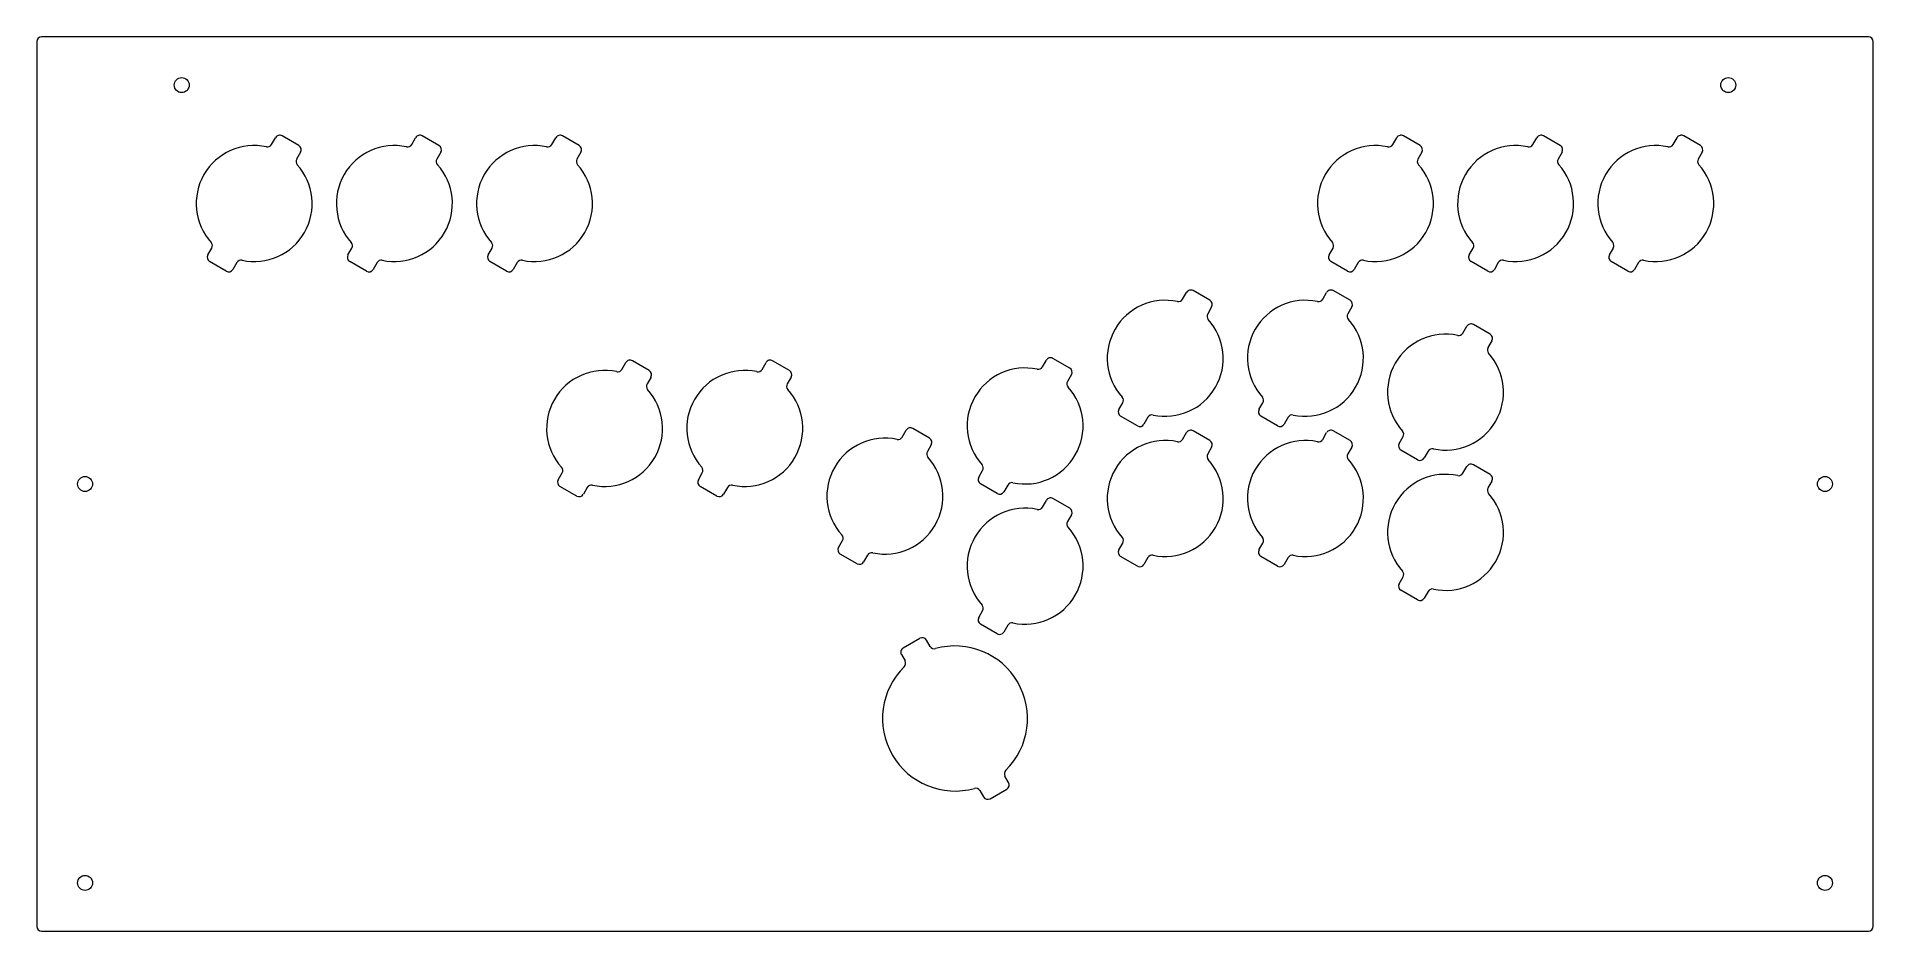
# Model space of a CAD drawing. Extents: x -190 to 190, y -92 to 92.
import ezdxf

# ---------------------------------------------------------------- set-up
doc = ezdxf.new("R2010")
doc.units = 0
doc.layers.get('0').update_dxf_attribs({"linetype": 'CONTINUOUS', "lineweight": 5, "true_color": 0xffffff})
doc.layers.add('Sketch001', color=7, linetype='CONTINUOUS', lineweight=5, true_color=0xffffff)

msp = doc.modelspace()

# ---------------------------------------------------------------- linework, layer by layer
for p, q in [((-141.41, 70.21), (-140.6, 71.62)), ((-135.77, 69.99), (-139.23, 71.99)), ((-135.4, 68.62), (-136.22, 67.21)), ((-112.41, 70.21), (-111.6, 71.62)), ((-106.77, 69.99), (-110.23, 71.99)), ((-106.4, 68.62), (-107.22, 67.21)), ((-83.41, 70.21), (-82.6, 71.62)), ((-77.77, 69.99), (-81.23, 71.99)), ((-77.4, 68.62), (-78.22, 67.21)), ((90.59, 70.21), (91.4, 71.62)), ((96.23, 69.99), (92.77, 71.99)), ((96.6, 68.62), (95.78, 67.21)), ((119.59, 70.21), (120.4, 71.62)), ((125.23, 69.99), (121.77, 71.99)), ((125.6, 68.62), (124.78, 67.21)), ((148.59, 70.21), (149.4, 71.62)), ((154.23, 69.99), (150.77, 71.99)), ((154.6, 68.62), (153.78, 67.21)), ((-154.6, 47.38), (-153.78, 48.79)), ((-150.77, 44.01), (-154.23, 46.01)), ((-148.59, 45.79), (-149.4, 44.38)), ((-125.6, 47.38), (-124.78, 48.79)), ((-121.77, 44.01), (-125.23, 46.01)), ((-119.59, 45.79), (-120.4, 44.38)), ((-96.6, 47.38), (-95.78, 48.79)), ((-92.77, 44.01), (-96.23, 46.01)), ((-90.59, 45.79), (-91.4, 44.38)), ((77.4, 47.38), (78.22, 48.79)), ((81.23, 44.01), (77.77, 46.01)), ((83.41, 45.79), (82.6, 44.38)), ((106.4, 47.38), (107.22, 48.79)), ((110.23, 44.01), (106.77, 46.01)), ((112.41, 45.79), (111.6, 44.38)), ((135.4, 47.38), (136.22, 48.79)), ((139.23, 44.01), (135.77, 46.01)), ((141.41, 45.79), (140.6, 44.38)), ((47.09, 38.21), (47.9, 39.62)), ((52.73, 37.99), (49.27, 39.99)), ((76.09, 38.21), (76.9, 39.62)), ((81.73, 37.99), (78.27, 39.99)), ((53.1, 36.62), (52.28, 35.21)), ((82.1, 36.62), (81.28, 35.21)), ((105.09, 31.21), (105.9, 32.62)), ((110.73, 30.99), (107.27, 32.99)), ((111.1, 29.62), (110.28, 28.21)), ((-68.91, 23.71), (-68.1, 25.12)), ((-63.27, 23.49), (-66.73, 25.49)), ((-39.91, 23.71), (-39.1, 25.12)), ((-34.27, 23.49), (-37.73, 25.49)), ((18.09, 24.21), (18.9, 25.62)), ((23.73, 23.99), (20.27, 25.99)), ((-62.9, 22.12), (-63.72, 20.71)), ((-33.9, 22.12), (-34.72, 20.71)), ((24.1, 22.62), (23.28, 21.21)), ((33.9, 15.38), (34.72, 16.79)), ((62.9, 15.38), (63.72, 16.79)), ((-5.27, 9.49), (-8.73, 11.49)), ((37.73, 12.01), (34.27, 14.01)), ((39.91, 13.79), (39.1, 12.38)), ((66.73, 12.01), (63.27, 14.01)), ((68.91, 13.79), (68.1, 12.38)), ((-10.91, 9.71), (-10.1, 11.12)), ((-4.9, 8.12), (-5.72, 6.71)), ((47.09, 9.21), (47.9, 10.62)), ((52.73, 8.99), (49.27, 10.99)), ((53.1, 7.62), (52.28, 6.21)), ((76.09, 9.21), (76.9, 10.62)), ((81.73, 8.99), (78.27, 10.99)), ((82.1, 7.62), (81.28, 6.21)), ((91.9, 8.38), (92.72, 9.79)), ((95.73, 5.01), (92.27, 7.01)), ((97.91, 6.79), (97.1, 5.38)), ((110.73, 1.99), (107.27, 3.99)), ((-82.1, 0.88), (-81.28, 2.29)), ((-53.1, 0.88), (-52.28, 2.29)), ((4.9, 1.38), (5.72, 2.79)), ((8.73, -1.99), (5.27, 0.01)), ((105.09, 2.21), (105.9, 3.62)), ((111.1, 0.62), (110.28, -0.79)), ((-78.27, -2.49), (-81.73, -0.49)), ((-76.09, -0.71), (-76.9, -2.12)), ((-49.27, -2.49), (-52.73, -0.49)), ((-47.09, -0.71), (-47.9, -2.12)), ((10.91, -0.21), (10.1, -1.62)), ((18.09, -4.79), (18.9, -3.38)), ((23.73, -5.01), (20.27, -3.01)), ((24.1, -6.38), (23.28, -7.79)), ((-24.1, -13.12), (-23.28, -11.71)), ((-20.27, -16.49), (-23.73, -14.49)), ((-18.09, -14.71), (-18.9, -16.12)), ((33.9, -13.62), (34.72, -12.21)), ((37.73, -16.99), (34.27, -14.99)), ((62.9, -13.62), (63.72, -12.21)), ((66.73, -16.99), (63.27, -14.99)), ((39.91, -15.21), (39.1, -16.62)), ((68.91, -15.21), (68.1, -16.62)), ((91.9, -20.62), (92.72, -19.21)), ((95.73, -23.99), (92.27, -21.99)), ((97.91, -22.21), (97.1, -23.62)), ((4.9, -27.62), (5.72, -26.21)), ((8.73, -30.99), (5.27, -28.99)), ((10.91, -29.21), (10.1, -30.62)), ((-10.73, -33.91), (-7.27, -31.91)), ((-5.15, -33.58), (-5.9, -32.28)), ((-11.1, -35.28), (-10.34, -36.58)), ((11.1, -61.72), (10.34, -60.42)), ((5.15, -63.42), (5.9, -64.72)), ((7.27, -65.09), (10.73, -63.09))]:
    msp.add_line(p, q)
for centre, start, end in [((-189, 91.5), 90, 180), ((189, 91.5), 0, 90), ((-142.28, 70.71), 257.9202, 330), ((-139.73, 71.12), 60, 150), ((-136.27, 69.12), 330, 60), ((-113.28, 70.71), 257.9202, 330), ((-110.73, 71.12), 60, 150), ((-107.27, 69.12), 330, 60), ((-84.28, 70.71), 257.9202, 330), ((-81.73, 71.12), 60, 150), ((-78.27, 69.12), 330, 60), ((89.72, 70.71), 257.9202, 330), ((92.27, 71.12), 60, 150), ((95.73, 69.12), 330, 60), ((118.72, 70.71), 257.9202, 330), ((121.27, 71.12), 60, 150), ((124.73, 69.12), 330, 60), ((147.72, 70.71), 257.9202, 330), ((150.27, 71.12), 60, 150), ((153.73, 69.12), 330, 60), ((-135.35, 66.71), 150, 222.0798), ((-106.35, 66.71), 150, 222.0798), ((-77.35, 66.71), 150, 222.0798), ((96.65, 66.71), 150, 222.0798), ((125.65, 66.71), 150, 222.0798), ((154.65, 66.71), 150, 222.0798), ((-154.65, 49.29), 330, 42.0798), ((-125.65, 49.29), 330, 42.0798), ((-96.65, 49.29), 330, 42.0798), ((77.35, 49.29), 330, 42.0798), ((106.35, 49.29), 330, 42.0798), ((135.35, 49.29), 330, 42.0798), ((-153.73, 46.88), 150, 240), ((-147.72, 45.29), 77.9202, 150), ((-124.73, 46.88), 150, 240), ((-118.72, 45.29), 77.9202, 150), ((-95.73, 46.88), 150, 240), ((-89.72, 45.29), 77.9202, 150), ((78.27, 46.88), 150, 240), ((84.28, 45.29), 77.9202, 150), ((107.27, 46.88), 150, 240), ((113.28, 45.29), 77.9202, 150), ((136.27, 46.88), 150, 240), ((142.28, 45.29), 77.9202, 150), ((-150.27, 44.88), 240, 330), ((-121.27, 44.88), 240, 330), ((-92.27, 44.88), 240, 330), ((81.73, 44.88), 240, 330), ((110.73, 44.88), 240, 330), ((139.73, 44.88), 240, 330), ((46.22, 38.71), 257.9202, 330), ((48.77, 39.12), 60, 150), ((75.22, 38.71), 257.9202, 330), ((77.77, 39.12), 60, 150), ((53.15, 34.71), 150, 222.0798), ((52.23, 37.12), 330, 60), ((82.15, 34.71), 150, 222.0798), ((81.23, 37.12), 330, 60), ((104.22, 31.71), 257.9202, 330), ((106.77, 32.12), 60, 150), ((110.23, 30.12), 330, 60), ((111.15, 27.71), 150, 222.0798), ((-69.78, 24.21), 257.9202, 330), ((-67.23, 24.62), 60, 150), ((-63.77, 22.62), 330, 60), ((-40.78, 24.21), 257.9202, 330), ((-38.23, 24.62), 60, 150), ((-34.77, 22.62), 330, 60), ((17.22, 24.71), 257.9202, 330), ((19.77, 25.12), 60, 150), ((23.23, 23.12), 330, 60), ((-62.85, 20.21), 150, 222.0798), ((-33.85, 20.21), 150, 222.0798), ((24.15, 20.71), 150, 222.0798), ((34.77, 14.88), 150, 240), ((33.85, 17.29), 330, 42.0798), ((63.77, 14.88), 150, 240), ((62.85, 17.29), 330, 42.0798), ((-9.23, 10.62), 60, 150), ((38.23, 12.88), 240, 330), ((40.78, 13.29), 77.9202, 150), ((67.23, 12.88), 240, 330), ((69.78, 13.29), 77.9202, 150), ((-11.78, 10.21), 257.9202, 330), ((-5.77, 8.62), 330, 60), ((46.22, 9.71), 257.9202, 330), ((48.77, 10.12), 60, 150), ((52.23, 8.12), 330, 60), ((75.22, 9.71), 257.9202, 330), ((77.77, 10.12), 60, 150), ((81.23, 8.12), 330, 60), ((92.77, 7.88), 150, 240), ((91.85, 10.29), 330, 42.0798), ((-4.85, 6.21), 150, 222.0798), ((4.85, 3.29), 330, 42.0798), ((53.15, 5.71), 150, 222.0798), ((82.15, 5.71), 150, 222.0798), ((96.23, 5.88), 240, 330), ((98.78, 6.29), 77.9202, 150), ((106.77, 3.12), 60, 150), ((-81.23, 0.38), 150, 240), ((-82.15, 2.79), 330, 42.0798), ((-52.23, 0.38), 150, 240), ((-53.15, 2.79), 330, 42.0798), ((5.77, 0.88), 150, 240), ((11.78, -0.71), 77.9202, 150), ((104.22, 2.71), 257.9202, 330), ((110.23, 1.12), 330, 60), ((-77.77, -1.62), 240, 330), ((-75.22, -1.21), 77.9202, 150), ((-48.77, -1.62), 240, 330), ((-46.22, -1.21), 77.9202, 150), ((9.23, -1.12), 240, 330), ((19.77, -3.88), 60, 150), ((111.15, -1.29), 150, 222.0798), ((17.22, -4.29), 257.9202, 330), ((23.23, -5.88), 330, 60), ((-24.15, -11.21), 330, 42.0798), ((24.15, -8.29), 150, 222.0798), ((33.85, -11.71), 330, 42.0798), ((62.85, -11.71), 330, 42.0798), ((-23.23, -13.62), 150, 240), ((-17.22, -15.21), 77.9202, 150), ((34.77, -14.12), 150, 240), ((40.78, -15.71), 77.9202, 150), ((63.77, -14.12), 150, 240), ((69.78, -15.71), 77.9202, 150), ((-19.77, -15.62), 240, 330), ((38.23, -16.12), 240, 330), ((67.23, -16.12), 240, 330), ((91.85, -18.71), 330, 42.0798), ((92.77, -21.12), 150, 240), ((98.78, -22.71), 77.9202, 150), ((4.85, -25.71), 330, 42.0798), ((96.23, -23.12), 240, 330), ((5.77, -28.12), 150, 240), ((11.78, -29.71), 77.9202, 150), ((-10.23, -34.78), 120, 210), ((-6.77, -32.78), 30, 120), ((-4.28, -33.08), 210, 285.5225), ((9.23, -30.12), 240, 330), ((-11.21, -37.08), 314.4775, 30), ((11.21, -59.92), 134.4775, 210), ((4.28, -63.92), 30, 105.5225), ((10.23, -62.22), 300, 30), ((6.77, -64.22), 210, 300), ((-189, -91.5), 180, 270), ((189, -91.5), 270, 0)]:
    msp.add_arc(centre, 1, start, end)
at = {"layer": 'Sketch001'}
for p, q in [((-190, 91.5), (-190, -91.5)), ((189, 92.5), (-189, 92.5)), ((190, -91.5), (190, 91.5)), ((-189, -92.5), (189, -92.5))]:
    msp.add_line(p, q, dxfattribs=at)
for centre in [(-160, 82.5), (160, 82.5), (-180, 0), (180, 0), (-180, -82.5), (180, -82.5)]:
    msp.add_circle(centre, 1.55, dxfattribs=at)
for centre, radius, start, end in [((-145, 58), 12, 77.9202, 222.0798), ((-116, 58), 12, 77.9202, 222.0798), ((-87, 58), 12, 77.9202, 222.0798), ((87, 58), 12, 77.9202, 222.0798), ((116, 58), 12, 77.9202, 222.0798), ((145, 58), 12, 77.9202, 222.0798), ((-145, 58), 12, 257.9202, 42.0798), ((-116, 58), 12, 257.9202, 42.0798), ((-87, 58), 12, 257.9202, 42.0798), ((87, 58), 12, 257.9202, 42.0798), ((116, 58), 12, 257.9202, 42.0798), ((145, 58), 12, 257.9202, 42.0798), ((43.5, 26), 12, 77.9202, 222.0798), ((72.5, 26), 12, 77.9202, 222.0798), ((43.5, 26), 12, 257.9202, 42.0798), ((72.5, 26), 12, 257.9202, 42.0798), ((101.5, 19), 12, 77.9202, 222.0798), ((101.5, 19), 12, 257.9202, 42.0798), ((-72.5, 11.5), 12, 77.9202, 222.0798), ((-43.5, 11.5), 12, 77.9202, 222.0798), ((14.5, 12), 12, 77.9202, 222.0798), ((-72.5, 11.5), 12, 257.9202, 42.0798), ((-43.5, 11.5), 12, 257.9202, 42.0798), ((14.5, 12), 12, 257.9202, 42.0798), ((-14.5, -2.5), 12, 77.9202, 222.0798), ((43.5, -3), 12, 77.9202, 222.0798), ((72.5, -3), 12, 77.9202, 222.0798), ((-14.5, -2.5), 12, 257.9202, 42.0798), ((43.5, -3), 12, 257.9202, 42.0798), ((72.5, -3), 12, 257.9202, 42.0798), ((101.5, -10), 12, 77.9202, 222.0798), ((101.5, -10), 12, 257.9202, 42.0798), ((14.5, -17), 12, 77.9202, 222.0798), ((14.5, -17), 12, 257.9202, 42.0798), ((0, -48.5), 15, 314.4775, 105.5225), ((0, -48.5), 15, 134.4775, 285.5225)]:
    msp.add_arc(centre, radius, start, end, dxfattribs=at)

doc.saveas('drawing.dxf')
